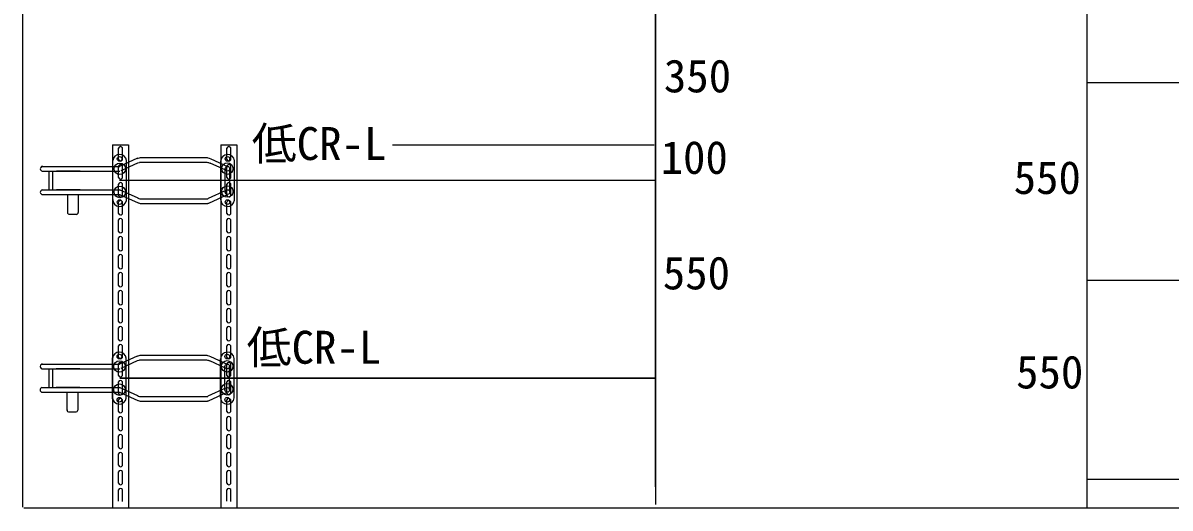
# Model space of a CAD drawing. Units: millimetres, scale not verified. Extents: x -11314 to -2111, y 1572 to 9628.
# Drawn here: x -11276 to -8086, y 2168 to 3516 of the extents above; entities that cross this region are included whole.
import ezdxf
from ezdxf.enums import TextEntityAlignment as Align

# ---------------------------------------------------------------- set-up
doc = ezdxf.new("R2010")
doc.units = ezdxf.units.MM
doc.header["$LTSCALE"] = 50
doc.layers.add('0-0', color=7, linetype='Continuous')
doc.styles.add('ＭＳ ゴシック', font='')
doc.styles.get('ＭＳ ゴシック').set_extended_font_data('MS Gothic')

msp = doc.modelspace()

# ---------------------------------------------------------------- linework, layer by layer
at = {"layer": '0-0'}
for p, q in [((-11276.36, 2169.93), (-11276.36, 6128.61)), ((-9516.48, 2226.9), (-9516.48, 6129.86)), ((-9516.36, 2177.44), (-9516.36, 6129.45)), ((-8316.36, 2168.31), (-8316.36, 6141.42)), ((-8316.52, 3351.13), (-6824.83, 3351.13)), ((-11027.39, 3177.24), (-11027.39, 2168.02)), ((-11027.17, 3177.51), (-10982.98, 3177.51)), ((-11010.68, 3136.56), (-11010.68, 3168.62)), ((-10999.68, 3136.05), (-10999.68, 3168.87)), ((-10982.99, 3177.24), (-10982.99, 2168.02)), ((-10982.99, 3177.24), (-10982.99, 2168.11)), ((-10726.01, 3177.24), (-10726.01, 2167.75)), ((-10725.79, 3177.51), (-10681.66, 3177.51)), ((-10709.31, 3136.56), (-10709.31, 3168.62)), ((-10698.31, 3136.05), (-10698.31, 3168.87)), ((-10681.61, 3177.24), (-10681.61, 2168.3)), ((-10681.61, 3177.24), (-10681.61, 2168.58)), ((-10248.21, 3177.51), (-9520.54, 3177.51)), ((-11026.36, 3021.36), (-11026.36, 3134.97)), ((-10957.67, 3140.13), (-11007.36, 3117.55)), ((-11002.83, 3106.61), (-10956.7, 3127.58)), ((-10988.36, 3022.43), (-10988.36, 3134.01)), ((-10957.42, 3127.29), (-10952.5, 3128.83)), ((-10947.78, 3129.41), (-10943.24, 3129.51)), ((-10945.46, 3142.55), (-10769.67, 3142.55)), ((-10943.73, 3129.55), (-10769.95, 3129.55)), ((-10754.05, 3138.77), (-10707.37, 3117.55)), ((-10726.36, 3024.53), (-10726.36, 3132.7)), ((-10688.36, 3022.5), (-10688.36, 3134.54)), ((-11223.09, 3104.55), (-11006.51, 3104.55)), ((-11222.7, 3117.55), (-11007.19, 3117.55)), ((-11203.09, 3052.97), (-11203.09, 3104.62)), ((-11203.09, 3053.44), (-11203.09, 3104.56)), ((-11192.86, 3052.54), (-11192.86, 3104.58)), ((-11010.68, 3086.54), (-11010.68, 3118.6)), ((-11007.32, 3104.57), (-11007.05, 3104.7)), ((-10999.68, 3086.03), (-10999.68, 3118.85)), ((-10712.22, 3106.73), (-10756.06, 3126.69)), ((-10713.86, 3052.38), (-10713.86, 3110.76)), ((-10709.31, 3086.54), (-10709.31, 3118.6)), ((-10700.86, 3045.43), (-10700.86, 3111.97)), ((-10698.31, 3086.03), (-10698.31, 3118.85)), ((-11010.68, 3036.55), (-11010.68, 3068.61)), ((-9515.47, 3078.2), (-11007.43, 3078.2)), ((-10999.68, 3036.04), (-10999.68, 3068.86)), ((-10709.31, 3036.55), (-10709.31, 3068.61)), ((-10698.31, 3036.04), (-10698.31, 3068.86)), ((-11222.91, 3052.55), (-11006.48, 3052.55)), ((-11221.52, 3039.55), (-11005.52, 3039.55)), ((-11152.64, 3039.34), (-11152.64, 2988.67)), ((-11122.64, 3039.24), (-11122.64, 2989.04)), ((-10956.17, 3029.29), (-11007.36, 3052.56)), ((-11007.35, 3039.55), (-10956.08, 3016.24)), ((-10711.96, 3050.47), (-10761.2, 3028.08)), ((-10759.55, 3015.83), (-10707.37, 3039.53)), ((-10713.84, 3052.34), (-10713.84, 3045.43)), ((-10700.86, 3043.82), (-10700.86, 3043.87)), ((-11010.68, 2986.56), (-11010.68, 3018.62)), ((-10999.68, 2986.05), (-10999.68, 3018.87)), ((-10950.18, 3027.55), (-10763.45, 3027.55)), ((-10949.88, 3014.55), (-10765, 3014.55)), ((-10765.17, 3014.53), (-10763.71, 3014.67)), ((-10709.31, 2986.56), (-10709.31, 3018.62)), ((-10698.31, 2986.05), (-10698.31, 3018.87)), ((-11148.11, 2984.34), (-11127.13, 2984.34)), ((-11010.68, 2936.59), (-11010.68, 2968.65)), ((-10999.68, 2936.08), (-10999.68, 2968.9)), ((-10709.31, 2936.59), (-10709.31, 2968.65)), ((-10698.31, 2936.08), (-10698.3, 2968.9)), ((-11010.68, 2886.56), (-11010.68, 2918.63)), ((-10999.68, 2886.06), (-10999.68, 2918.87)), ((-10709.31, 2886.56), (-10709.31, 2918.63)), ((-10698.31, 2886.06), (-10698.3, 2918.87)), ((-11010.68, 2836.57), (-11010.68, 2868.63)), ((-10999.68, 2836.06), (-10999.68, 2868.88)), ((-10709.31, 2836.57), (-10709.31, 2868.63)), ((-10698.31, 2836.06), (-10698.3, 2868.88)), ((-11010.68, 2786.6), (-11010.68, 2818.66)), ((-10999.68, 2786.09), (-10999.68, 2818.91)), ((-10709.31, 2786.6), (-10709.31, 2818.66)), ((-10698.31, 2786.09), (-10698.3, 2818.91)), ((-8316.52, 2801.13), (-6824.83, 2801.13)), ((-11010.68, 2736.55), (-11010.68, 2768.61)), ((-10999.68, 2736.04), (-10999.68, 2768.86)), ((-10709.31, 2736.55), (-10709.31, 2768.61)), ((-10698.31, 2736.04), (-10698.3, 2768.86)), ((-11010.68, 2686.58), (-11010.68, 2718.64)), ((-10999.68, 2686.07), (-10999.68, 2718.89)), ((-10709.31, 2686.58), (-10709.31, 2718.64)), ((-10698.31, 2686.07), (-10698.3, 2718.89)), ((-11010.68, 2636.56), (-11010.68, 2668.62)), ((-10999.68, 2636.05), (-10999.68, 2668.87)), ((-10709.31, 2636.56), (-10709.31, 2668.62)), ((-10698.31, 2636.05), (-10698.3, 2668.87)), ((-11010.68, 2586.59), (-11010.68, 2618.65)), ((-10999.68, 2586.08), (-10999.68, 2618.9)), ((-10709.31, 2586.59), (-10709.31, 2618.65)), ((-10698.31, 2586.08), (-10698.3, 2618.9)), ((-11027.12, 2471.69), (-11027.12, 2585.3)), ((-10958.43, 2590.46), (-11008.11, 2567.87)), ((-10946.22, 2592.87), (-10770.43, 2592.87)), ((-10754.81, 2589.09), (-10708.12, 2567.88)), ((-10689.12, 2472.82), (-10689.12, 2584.87)), ((-11223.85, 2554.87), (-11007.26, 2554.87)), ((-11223.46, 2567.87), (-11007.94, 2567.87)), ((-11203.84, 2503.29), (-11203.84, 2554.94)), ((-11203.84, 2503.77), (-11203.84, 2554.89)), ((-11193.62, 2502.86), (-11193.62, 2554.9)), ((-11010.68, 2536.65), (-11010.68, 2568.71)), ((-11008.08, 2554.89), (-11007.8, 2555.02)), ((-11003.59, 2556.93), (-10957.45, 2577.9)), ((-10999.68, 2536.14), (-10999.68, 2568.96)), ((-10989.12, 2472.76), (-10989.12, 2584.33)), ((-10958.17, 2577.62), (-10953.26, 2579.16)), ((-10948.53, 2579.74), (-10944, 2579.83)), ((-10944.48, 2579.87), (-10770.71, 2579.87)), ((-10712.98, 2557.05), (-10756.82, 2577.01)), ((-10727.12, 2474.85), (-10727.12, 2583.03)), ((-10714.62, 2502.7), (-10714.62, 2561.08)), ((-10709.31, 2536.65), (-10709.31, 2568.71)), ((-10701.62, 2495.76), (-10701.62, 2562.3)), ((-10698.31, 2536.14), (-10698.3, 2568.96)), ((-9516.53, 2528.32), (-11006.53, 2528.32)), ((-9517.81, 2528.65), (-11006.49, 2528.65)), ((-11223.67, 2502.87), (-11007.23, 2502.87)), ((-11222.28, 2489.87), (-11006.28, 2489.87)), ((-11153.83, 2489.87), (-11153.83, 2439.2)), ((-11123.83, 2489.77), (-11123.83, 2439.56)), ((-11010.68, 2486.63), (-11010.68, 2518.69)), ((-10956.93, 2479.61), (-11008.12, 2502.88)), ((-11008.11, 2489.87), (-10956.84, 2466.57)), ((-10999.68, 2486.12), (-10999.68, 2518.94)), ((-10712.71, 2500.8), (-10761.96, 2478.41)), ((-10760.31, 2466.15), (-10708.13, 2489.85)), ((-10714.59, 2502.67), (-10714.59, 2495.76)), ((-10709.31, 2486.63), (-10709.31, 2518.69)), ((-10701.62, 2494.15), (-10701.62, 2494.19)), ((-10698.31, 2486.12), (-10698.3, 2518.94)), ((-11010.68, 2436.6), (-11010.68, 2468.66)), ((-10999.68, 2436.09), (-10999.68, 2468.91)), ((-10950.93, 2477.87), (-10764.2, 2477.87)), ((-10950.64, 2464.87), (-10765.75, 2464.87)), ((-10765.93, 2464.85), (-10764.47, 2464.99)), ((-10709.31, 2436.6), (-10709.31, 2468.66)), ((-10698.31, 2436.09), (-10698.3, 2468.91)), ((-11149.3, 2434.87), (-11128.32, 2434.87)), ((-11010.68, 2386.64), (-11010.68, 2418.7)), ((-10999.68, 2386.13), (-10999.68, 2418.95)), ((-10709.31, 2386.64), (-10709.31, 2418.7)), ((-10698.31, 2386.13), (-10698.3, 2418.95)), ((-11010.68, 2336.61), (-11010.68, 2368.67)), ((-10999.68, 2336.1), (-10999.68, 2368.92)), ((-10709.31, 2336.61), (-10709.31, 2368.67)), ((-10698.31, 2336.1), (-10698.3, 2368.92)), ((-11010.68, 2286.59), (-11010.68, 2318.65)), ((-10999.68, 2286.08), (-10999.68, 2318.9)), ((-10709.31, 2286.59), (-10709.31, 2318.65)), ((-10698.31, 2286.08), (-10698.3, 2318.9)), ((-11010.68, 2236.62), (-11010.68, 2268.68)), ((-10999.68, 2236.11), (-10999.68, 2268.93)), ((-10709.31, 2236.62), (-10709.31, 2268.68)), ((-10698.31, 2236.11), (-10698.3, 2268.93)), ((-8316.36, 2247.65), (-6832.17, 2247.65)), ((-11010.68, 2186.63), (-11010.68, 2218.69)), ((-10999.68, 2186.12), (-10999.68, 2218.93)), ((-10709.31, 2186.63), (-10709.31, 2218.69)), ((-10698.31, 2186.12), (-10698.3, 2218.93)), ((-11274.22, 2168.24), (-2158.48, 2168.24))]:
    msp.add_line(p, q, dxfattribs=at)
at = {"layer": '0-0', "color": 4}
for p, q in [((-10866.26, 3129.55), (-10850.09, 3129.55)), ((-11117.42, 3104.55), (-11183, 3104.55)), ((-11117.42, 3052.55), (-11183, 3052.55)), ((-10866.26, 3027.55), (-10850.09, 3027.55)), ((-11118.18, 2554.87), (-11183.75, 2554.87)), ((-10867.02, 2579.87), (-10850.84, 2579.87)), ((-11118.18, 2502.87), (-11183.75, 2502.87)), ((-10867.02, 2477.87), (-10850.84, 2477.87))]:
    msp.add_line(p, q, dxfattribs=at)
at = {"layer": '0-0'}
for points in [[(-10958.29, 3139.92), (-10955.49, 3140.69), (-10952.11, 3141.85), (-10949.51, 3142.14), (-10945.46, 3142.43)], [(-10952.4, 3128.93), (-10950.28, 3129.12), (-10947.97, 3129.41)], [(-10769.67, 3129.55), (-10766.52, 3129.35), (-10764.72, 3129.15), (-10762.36, 3128.75), (-10760.33, 3128.15), (-10758.25, 3127.51), (-10755.97, 3126.59)], [(-10769.51, 3142.49), (-10766.64, 3142.29), (-10764, 3142.01), (-10762.36, 3141.69), (-10758.37, 3140.53), (-10754.01, 3138.73)], [(-10763.71, 3014.7), (-10762.75, 3014.85), (-10762.48, 3014.89), (-10761.28, 3015.28), (-10760.37, 3015.57), (-10759.74, 3015.77), (-10759.51, 3015.84)], [(-10763.48, 3027.54), (-10762.96, 3027.59), (-10762.54, 3027.66), (-10762.39, 3027.68), (-10762.22, 3027.75), (-10761.89, 3027.85), (-10761.53, 3027.98), (-10761.18, 3028.1)], [(-10959.04, 2590.25), (-10956.25, 2591.02), (-10952.87, 2592.17), (-10950.27, 2592.46), (-10946.22, 2592.75)], [(-10770.27, 2592.81), (-10767.39, 2592.61), (-10764.76, 2592.33), (-10763.12, 2592.01), (-10759.12, 2590.85), (-10754.77, 2589.06)], [(-10953.16, 2579.25), (-10951.04, 2579.45), (-10948.72, 2579.74)], [(-10770.43, 2579.87), (-10767.27, 2579.67), (-10765.47, 2579.47), (-10763.12, 2579.07), (-10761.08, 2578.47), (-10759, 2577.83), (-10756.73, 2576.91)], [(-10764.47, 2465.02), (-10763.51, 2465.17), (-10763.23, 2465.21), (-10762.03, 2465.6), (-10761.12, 2465.89), (-10760.5, 2466.09), (-10760.27, 2466.17)], [(-10764.24, 2477.87), (-10763.72, 2477.92), (-10763.3, 2477.98), (-10763.15, 2478), (-10762.97, 2478.07), (-10762.65, 2478.18), (-10762.28, 2478.3), (-10761.93, 2478.42)]]:
    msp.add_lwpolyline(points, dxfattribs=at)
for centre, radius in [((-11007.01, 3110.93), 16), ((-11007.36, 3138.55), 6.5), ((-10707.78, 3111.51), 16), ((-10707.36, 3138.55), 6.5), ((-10707.36, 3111.07), 6.5), ((-10707.78, 3047.72), 16), ((-11007.01, 3046.56), 16), ((-10707.32, 3046.01), 6.5), ((-11007.36, 3018.56), 6.5), ((-10707.36, 3018.54), 6.5), ((-11008.11, 2588.88), 6.5), ((-10708.12, 2588.88), 6.5), ((-11007.77, 2561.25), 16), ((-10708.54, 2561.83), 16), ((-10708.12, 2561.39), 6.5), ((-11007.77, 2496.88), 16), ((-10708.54, 2498.04), 16), ((-10708.08, 2496.34), 6.5), ((-11008.12, 2468.88), 6.5), ((-10708.12, 2468.87), 6.5)]:
    msp.add_circle(centre, radius, dxfattribs=at)
for centre, radius, start, end in [((-11005.13, 3166.58), 5.9, 23.03945, 159.49628), ((-10703.76, 3166.58), 5.9, 23.03945, 159.49628), ((-11007.47, 3131.88), 19, 6.10492, 174.93429), ((-11005.09, 3138.44), 5.9, 198.57464, 335.3571), ((-10707.2, 3131.8), 19, 4.50205, 177.86961), ((-10703.72, 3138.44), 5.9, 198.57464, 335.3571), ((-11221.59, 3111.1), 6.5, 83.32011, 274.08562), ((-11005.13, 3116.56), 5.9, 23.03945, 159.49628), ((-10703.76, 3116.56), 5.9, 23.03945, 159.49628), ((-11005.09, 3088.42), 5.9, 198.57464, 335.3571), ((-11005.13, 3066.57), 5.9, 23.03945, 159.49628), ((-10703.72, 3088.42), 5.9, 198.57464, 335.3571), ((-10703.76, 3066.57), 5.9, 23.03945, 159.49628), ((-11221.59, 3046.05), 6.5, 101.89946, 272.4417), ((-11005.09, 3038.43), 5.9, 198.57464, 335.3571), ((-10703.72, 3038.43), 5.9, 198.57464, 335.3571), ((-11007.47, 3025.36), 19, 178.92662, 353.62635), ((-11005.13, 3016.58), 5.9, 23.03945, 159.49628), ((-10947.93, 3034.61), 20, 240.14098, 272.98042), ((-10947.69, 3047.45), 20, 241.25603, 277.86546), ((-10707.3, 3025.06), 19, 180.00132, 355.26582), ((-10707.3, 3025.06), 19, 175.2824, 175.3406), ((-10703.76, 3016.58), 5.9, 23.03945, 159.49628), ((-10707.3, 3025.06), 19, 8.02167, 8.05183), ((-11147.66, 2989.22), 5, 172.61396, 284.53446), ((-11127.59, 2989.22), 5, 252.21611, 4.23639), ((-11005.09, 2988.44), 5.9, 198.57464, 335.3571), ((-11005.13, 2966.61), 5.9, 23.03945, 159.49628), ((-10703.72, 2988.44), 5.9, 198.57464, 335.3571), ((-10703.76, 2966.61), 5.9, 23.03945, 159.49628), ((-11005.09, 2938.47), 5.9, 198.57464, 335.3571), ((-10703.71, 2938.47), 5.9, 198.57464, 335.3571), ((-11005.13, 2916.58), 5.9, 23.03945, 159.49628), ((-10703.76, 2916.58), 5.9, 23.03945, 159.49628), ((-11005.09, 2888.44), 5.9, 198.57464, 335.3571), ((-11005.13, 2866.59), 5.9, 23.03945, 159.49628), ((-10703.71, 2888.44), 5.9, 198.57464, 335.3571), ((-10703.76, 2866.59), 5.9, 23.03945, 159.49628), ((-11005.09, 2838.45), 5.9, 198.57464, 335.3571), ((-11005.13, 2816.62), 5.9, 23.03945, 159.49628), ((-10703.71, 2838.45), 5.9, 198.57464, 335.3571), ((-10703.76, 2816.62), 5.9, 23.03945, 159.49628), ((-11005.09, 2788.48), 5.9, 198.57464, 335.3571), ((-10703.71, 2788.48), 5.9, 198.57464, 335.3571), ((-11005.13, 2766.57), 5.9, 23.03945, 159.49628), ((-10703.76, 2766.57), 5.9, 23.03945, 159.49628), ((-11005.09, 2738.43), 5.9, 198.57464, 335.3571), ((-11005.13, 2716.6), 5.9, 23.03945, 159.49628), ((-10703.71, 2738.43), 5.9, 198.57464, 335.3571), ((-10703.76, 2716.6), 5.9, 23.03945, 159.49628), ((-11005.09, 2688.46), 5.9, 198.57464, 335.3571), ((-10703.71, 2688.46), 5.9, 198.57464, 335.3571), ((-11005.13, 2666.58), 5.9, 23.03945, 159.49628), ((-10703.76, 2666.58), 5.9, 23.03945, 159.49628), ((-11005.09, 2638.44), 5.9, 198.57464, 335.3571), ((-11005.13, 2616.61), 5.9, 23.03945, 159.49628), ((-10703.71, 2638.44), 5.9, 198.57464, 335.3571), ((-10703.76, 2616.61), 5.9, 23.03945, 159.49628), ((-11008.23, 2582.21), 19, 6.10492, 174.93429), ((-11005.09, 2588.47), 5.9, 198.57464, 335.3571), ((-10707.96, 2582.13), 19, 4.50205, 177.86961), ((-10703.71, 2588.47), 5.9, 198.57464, 335.3571), ((-11222.34, 2561.43), 6.5, 83.32011, 274.08562), ((-11005.13, 2566.67), 5.9, 23.03945, 159.49628), ((-10703.76, 2566.67), 5.9, 23.03945, 159.49628), ((-11005.09, 2538.53), 5.9, 198.57464, 335.3571), ((-11005.13, 2516.64), 5.9, 23.03945, 159.49628), ((-10703.71, 2538.53), 5.9, 198.57464, 335.3571), ((-10703.76, 2516.64), 5.9, 23.03945, 159.49628), ((-11222.34, 2496.37), 6.5, 101.89946, 272.4417), ((-11008.23, 2475.68), 19, 178.92662, 353.62635), ((-11005.09, 2488.51), 5.9, 198.57464, 335.3571), ((-11005.13, 2466.62), 5.9, 23.03945, 159.49628), ((-10948.69, 2484.93), 20, 240.14098, 272.98042), ((-10948.45, 2497.77), 20, 241.25603, 277.86546), ((-10708.05, 2475.38), 19, 180.00132, 355.26582), ((-10708.05, 2475.38), 19, 175.2824, 175.3406), ((-10703.71, 2488.51), 5.9, 198.57464, 335.3571), ((-10703.76, 2466.62), 5.9, 23.03945, 159.49628), ((-10708.05, 2475.38), 19, 8.02167, 8.05183), ((-11148.85, 2439.74), 5, 172.61396, 284.53446), ((-11128.78, 2439.74), 5, 252.21611, 4.23639), ((-11005.09, 2438.48), 5.9, 198.57464, 335.3571), ((-10703.71, 2438.48), 5.9, 198.57464, 335.3571), ((-11005.13, 2416.65), 5.9, 23.03945, 159.49628), ((-10703.76, 2416.65), 5.9, 23.03945, 159.49628), ((-11005.09, 2388.52), 5.9, 198.57464, 335.3571), ((-11005.13, 2366.63), 5.9, 23.03945, 159.49628), ((-10703.71, 2388.52), 5.9, 198.57464, 335.3571), ((-10703.76, 2366.63), 5.9, 23.03945, 159.49628), ((-11005.09, 2338.49), 5.9, 198.57464, 335.3571), ((-10703.71, 2338.49), 5.9, 198.57464, 335.3571), ((-11005.13, 2316.61), 5.9, 23.03945, 159.49628), ((-10703.76, 2316.61), 5.9, 23.03945, 159.49628), ((-11005.09, 2288.47), 5.9, 198.57464, 335.3571), ((-11005.13, 2266.64), 5.9, 23.03945, 159.49628), ((-10703.71, 2288.47), 5.9, 198.57464, 335.3571), ((-10703.76, 2266.64), 5.9, 23.03945, 159.49628), ((-11005.09, 2238.5), 5.9, 198.57464, 335.3571), ((-10703.71, 2238.5), 5.9, 198.57464, 335.3571), ((-11005.13, 2216.64), 5.9, 23.03945, 159.49628), ((-10703.76, 2216.64), 5.9, 23.03945, 159.49628)]:
    msp.add_arc(centre, radius, start, end, dxfattribs=at)

# ---------------------------------------------------------------- texts
at = {"layer": '0-0', "color": 4, "style": 'ＭＳ ゴシック'}
for s, p in [('350', (-9493.59, 3295.92)), ('低CR-L', (-10639.96, 3107.82)), ('100', (-9502.7, 3069.37)), ('550', (-8520.71, 3013.42)), ('550', (-9496.64, 2748.18)), ('低CR-L', (-10654.12, 2541.42)), ('550', (-8513.91, 2472.75))]:
    msp.add_text(s, height=91.64, dxfattribs=at).set_placement(p, align=Align.BOTTOM_LEFT)

doc.saveas('drawing.dxf')
